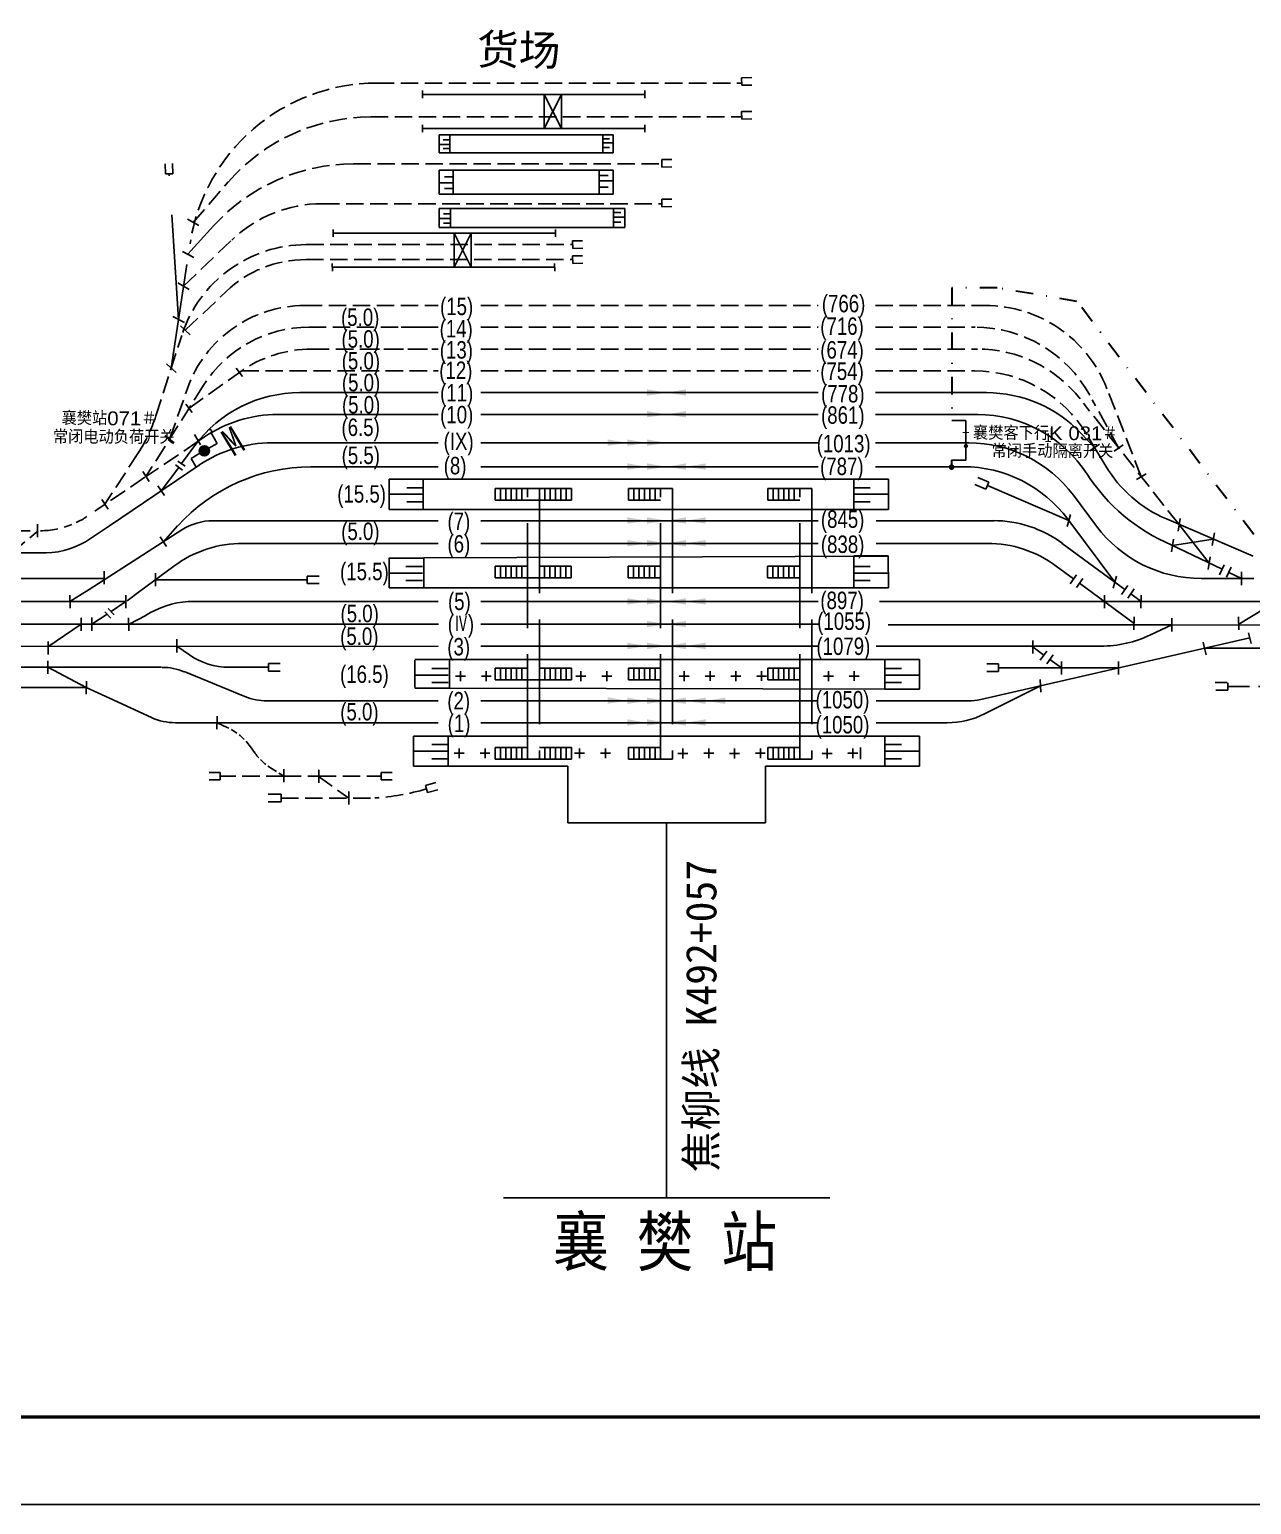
# Model space of a CAD drawing. Extents: x 3783 to 6106, y -2935 to -2515.
# Drawn here: x 4898 to 5038, y -2934.7 to -2765.8 of the extents above; entities that cross this region are included whole.
import ezdxf

# ---------------------------------------------------------------- set-up
doc = ezdxf.new("R2010")
doc.units = 0
doc.header["$MEASUREMENT"] = 0
for name, pattern in [('ACAD_ISO02W100', [15, 12, -3]), ('ACAD_ISO03W100', [30, 12, -18]), ('DHX3', [5, 2, -1.5, 0, -1.5]), ('XUXIAN', [7, 5, -2]), ('XX', [5.5, 4, -1.5])]:
    doc.linetypes.add(name, pattern=pattern)
doc.layers.get('0').update_dxf_attribs({"linetype": 'CONTINUOUS'})
for name, color, linetype in [('2', 7, 'CONTINUOUS'), ('E_既有标注', 7, 'CONTINUOUS'), ('E_既有线路', 3, 'CONTINUOUS'), ('初期', 1, 'CONTINUOUS'), ('字', 9, 'CONTINUOUS')]:
    doc.layers.add(name, color=color, linetype=linetype)
doc.styles.add('pyf', font='rs9.shx', dxfattribs={"width": 0.7, "height": 1.2, "bigfont": 'hztxt.shx'})
doc.styles.add('ST100', font='SimSun.ttf', dxfattribs={"width": 0.85})
doc.styles.get("Standard").update_dxf_attribs({"font": 'SimSun.ttf', "width": 0.8, "height": 2.5})
doc.styles.add('WY', font='SimSun.ttf', dxfattribs={"height": 5})

# ---------------------------------------------------------------- blocks, each defined once
blk = doc.blocks.new('JT')
blk.add_solid([(-4.18, 0.75), (0.12, 0.05), (-4.18, -0.66)])
blk = doc.blocks.new('A$C5FD02B9A')
at = {"color": 40}
for p, q in [((3.2, 10.85), (1.6, 10.85)), ((3.2, 9.49), (3.2, 10.85)), ((3.2, 7.94), (3.2, 9.47)), ((3.2, 7.92), (3.2, 6.3)), ((3.2, 6.3), (1.57, 6.3))]:
    blk.add_line(p, q, dxfattribs=at)
at = {"color": 40, "const_width": 0.12}
for points in [[(3.21, 9.48), (2.85, 9.48)], [(3.21, 9.48), (3.57, 9.48)]]:
    blk.add_lwpolyline(points, dxfattribs=at)
at = {"color": 40, "const_width": 0.24}
blk.add_lwpolyline([(3.22, 7.8, -1), (3.22, 8.04, -1)], format="xyb", close=True, dxfattribs=at)

msp = doc.modelspace()

# ---------------------------------------------------------------- hatches: boundary and pattern name
at = {"ltscale": 0.5}
h = msp.add_hatch(color=2, dxfattribs=at)
edge = h.paths.add_edge_path()
edge.add_arc((4918.07, -2814.06), 0.553, 0, 360)

# ---------------------------------------------------------------- linework, layer by layer
at = {"linetype": 'XX', "ltscale": 0.5}
for p, q in [((4937.81, -2771.96, -0.5), (4979.6, -2771.96, -0.5)), ((4937.13, -2775.84, -0.5), (4979.6, -2775.84, -0.5)), ((4935.13, -2781.22, -0.5), (4970.45, -2781.22, -0.5)), ((4916.77, -2787.93, -0.5), (4920.8, -2783.28, -0.5)), ((4931.56, -2785.77, -0.5), (4970.45, -2785.77, -0.5)), ((4915.69, -2795.21, -0.5), (4921.21, -2789.93, -0.5)), ((4929.74, -2790.45, -0.5), (4960.25, -2790.45, -0.5)), ((4929.71, -2792.17, -0.5), (4960.25, -2792.17, -0.5)), ((4915.88, -2800.25, -0.5), (4920.56, -2795.82, -0.5)), ((4929.57, -2797.42, -0.5), (4944.83, -2797.42, -0.5)), ((4949.73, -2797.42, -0.5), (4988.36, -2797.42, -0.5)), ((4994.91, -2797.42, -0.5), (5007.49, -2797.42, -0.5)), ((4912.52, -2810.07, -0.5), (4915.49, -2800.84, -0.5)), ((4930.03, -2799.92, -0.5), (4944.83, -2799.92, -0.5)), ((4949.73, -2799.92, -0.5), (4988.36, -2799.92, -0.5)), ((4994.91, -2799.92, -0.5), (5006.33, -2799.92, -0.5)), ((4930.38, -2802.41, -0.5), (4944.83, -2802.41, -0.5)), ((4936.12, -2802.41, -0.5), (4944.83, -2802.41, -0.5)), ((4949.73, -2802.41, -0.5), (4988.36, -2802.41, -0.5)), ((4994.91, -2802.41, -0.5), (5006.6, -2802.41, -0.5)), ((4916.31, -2809.21, -0.5), (4922.08, -2805.08, -0.5)), ((4922.32, -2804.91, -0.5), (4944.83, -2804.91, -0.5)), ((4949.73, -2804.91, -0.5), (4988.36, -2804.91, -0.5)), ((4994.91, -2804.91, -0.5), (5006.28, -2804.91, -0.5)), ((4917.98, -2806.56, -0.5), (4911.38, -2817.01, -0.5)), ((4914.08, -2812.73, -0.5), (4916.13, -2806.93, -0.5)), ((5025.36, -2817.02, -0.5), (5021.65, -2807.5, -0.5)), ((5029.65, -2822.47, -0.5), (5018.74, -2808.6, -0.5)), ((5022.77, -2813.73, -0.5), (5019.75, -2808.22, -0.5)), ((4917.37, -2812.96, -0.5), (4911.32, -2817.05, -0.5)), ((5020.02, -2813.67, -0.5), (5019.33, -2812.54, -0.5)), ((4910.53, -2814.26, -0.5), (4906.67, -2820.18, -0.5)), ((4911.26, -2817.09, -0.5), (4905.51, -2820.98, -0.5)), ((4849.37, -2823.21, -0.5), (4899.02, -2823.23)), ((4895.99, -2825.77), (4899.02, -2823.23)), ((4927.16, -2851.31), (4919.88, -2851.31)), ((4927.16, -2851.31, -0.5), (4931.09, -2851.31, -0.5)), ((4931.09, -2851.31, -0.5), (4934.61, -2853.81, -0.5)), ((4931.17, -2851.31), (4938.33, -2851.31)), ((4926.86, -2853.81, -0.5), (4937.59, -2853.81, -0.5))]:
    msp.add_line(p, q, dxfattribs=at)
at = {"color": 0}
for p, q in [((4979.59, -2771.35, -0.5), (4980.75, -2771.33, -0.5)), ((4979.61, -2772.21, -0.5), (4979.59, -2771.35, -0.5)), ((4980.76, -2772.19, -0.5), (4979.61, -2772.21, -0.5)), ((4943.06, -2773.68, -0.5), (4943.04, -2772.81, -0.5)), ((4943.05, -2773.25, -0.5), (4968.51, -2773.25, -0.5)), ((4956.99, -2773.25, -0.5), (4958.96, -2773.25, -0.5)), ((4956.99, -2773.25, -0.5), (4958.96, -2773.25, -0.5)), ((4958.96, -2777.15, -0.5), (4956.99, -2773.25, -0.5)), ((4956.99, -2777.15, -0.5), (4958.96, -2773.25, -0.5)), ((4956.99, -2773.25, -0.5), (4956.99, -2777.15, -0.5)), ((4958.96, -2773.25, -0.5), (4958.96, -2777.15, -0.5)), ((4968.52, -2773.68, -0.5), (4968.5, -2772.81, -0.5)), ((4979.59, -2775.23, -0.5), (4980.75, -2775.21, -0.5)), ((4979.61, -2776.1, -0.5), (4979.59, -2775.23, -0.5)), ((4980.76, -2776.07, -0.5), (4979.61, -2776.1, -0.5)), ((4943.06, -2777.58, -0.5), (4943.04, -2776.72, -0.5)), ((4943.05, -2777.15, -0.5), (4968.51, -2777.15, -0.5)), ((4956.99, -2777.15, -0.5), (4958.96, -2777.15, -0.5)), ((4968.52, -2777.58, -0.5), (4968.5, -2776.72, -0.5)), ((4944.97, -2779.93, -0.5), (4944.97, -2777.87, -0.5)), ((4944.97, -2777.87, -0.5), (4964.88, -2777.87, -0.5)), ((4944.98, -2778.98, -0.5), (4946.17, -2778.98, -0.5)), ((4945.43, -2778.45, -0.5), (4946.17, -2778.45, -0.5)), ((4945.43, -2779.46, -0.5), (4946.17, -2779.46, -0.5)), ((4946.17, -2779.93, -0.5), (4946.17, -2777.87, -0.5)), ((4963.69, -2779.93, -0.5), (4963.69, -2777.87, -0.5)), ((4963.69, -2778.33, -0.5), (4964.47, -2778.33, -0.5)), ((4963.69, -2778.81, -0.5), (4964.88, -2778.81, -0.5)), ((4963.69, -2779.34, -0.5), (4964.47, -2779.34, -0.5)), ((4964.88, -2779.93, -0.5), (4964.88, -2777.87, -0.5)), ((4914.44, -2781.17, -0.5), (4914.47, -2782.33, -0.5)), ((4944.97, -2779.93, -0.5), (4964.88, -2779.93, -0.5)), ((4970.44, -2780.71, -0.5), (4971.59, -2780.69, -0.5)), ((4970.45, -2781.57, -0.5), (4970.44, -2780.71, -0.5)), ((4913.61, -2782.35, -0.5), (4913.58, -2781.19, -0.5)), ((4914.47, -2782.33, -0.5), (4913.61, -2782.35, -0.5)), ((4944.97, -2781.91, -0.5), (4964.88, -2781.91, -0.5)), ((4944.97, -2784.66, -0.5), (4944.97, -2781.91, -0.5)), ((4945.58, -2782.69, -0.5), (4946.56, -2782.69, -0.5)), ((4946.56, -2784.66, -0.5), (4946.56, -2781.91, -0.5)), ((4963.29, -2784.66, -0.5), (4963.29, -2781.91, -0.5)), ((4963.29, -2782.53, -0.5), (4964.33, -2782.53, -0.5)), ((4964.88, -2784.66, -0.5), (4964.88, -2781.91, -0.5)), ((4971.61, -2781.55, -0.5), (4970.45, -2781.57, -0.5)), ((4944.99, -2783.39, -0.5), (4946.56, -2783.39, -0.5)), ((4945.58, -2784.03, -0.5), (4946.56, -2784.03, -0.5)), ((4963.29, -2783.16, -0.5), (4964.88, -2783.16, -0.5)), ((4963.29, -2783.87, -0.5), (4964.33, -2783.87, -0.5)), ((4944.97, -2784.66, -0.5), (4964.88, -2784.66, -0.5)), ((4970.44, -2785.26, -0.5), (4971.59, -2785.24, -0.5)), ((4970.45, -2786.12, -0.5), (4970.44, -2785.26, -0.5)), ((4971.61, -2786.1, -0.5), (4970.45, -2786.12, -0.5)), ((4944.97, -2788.5, -0.5), (4944.97, -2786.3, -0.5)), ((4944.97, -2786.3, -0.5), (4966.21, -2786.3, -0.5)), ((4944.98, -2787.48, -0.5), (4946.25, -2787.48, -0.5)), ((4945.46, -2786.92, -0.5), (4946.25, -2786.92, -0.5)), ((4946.25, -2788.5, -0.5), (4946.25, -2786.3, -0.5)), ((4964.94, -2788.5, -0.5), (4964.94, -2786.3, -0.5)), ((4964.94, -2786.79, -0.5), (4965.76, -2786.79, -0.5)), ((4964.94, -2787.3, -0.5), (4966.21, -2787.3, -0.5)), ((4964.94, -2787.87, -0.5), (4965.76, -2787.87, -0.5)), ((4966.21, -2788.5, -0.5), (4966.21, -2786.3, -0.5)), ((4932.83, -2789.57, -0.5), (4932.81, -2788.71, -0.5)), ((4932.82, -2789.14, -0.5), (4958.28, -2789.14, -0.5)), ((4944.97, -2788.5, -0.5), (4966.21, -2788.5, -0.5)), ((4945.46, -2788, -0.5), (4946.25, -2788, -0.5)), ((4948.63, -2793.05, -0.5), (4946.66, -2789.14, -0.5)), ((4946.66, -2793.05, -0.5), (4948.63, -2789.14, -0.5)), ((4946.66, -2789.14, -0.5), (4946.66, -2793.05, -0.5)), ((4948.63, -2789.14, -0.5), (4948.63, -2793.05, -0.5)), ((4958.29, -2789.57, -0.5), (4958.27, -2788.71, -0.5)), ((4960.24, -2790.02, -0.5), (4961.39, -2790, -0.5)), ((4960.25, -2790.88, -0.5), (4960.24, -2790.02, -0.5)), ((4961.41, -2790.86, -0.5), (4960.25, -2790.88, -0.5)), ((4932.73, -2793.48, -0.5), (4932.71, -2792.62, -0.5)), ((4958.19, -2793.48, -0.5), (4958.17, -2792.62, -0.5)), ((4960.24, -2791.74, -0.5), (4961.39, -2791.72, -0.5)), ((4960.25, -2792.6, -0.5), (4960.24, -2791.74, -0.5)), ((4961.41, -2792.58, -0.5), (4960.25, -2792.6, -0.5)), ((4932.72, -2793.05, -0.5), (4958.18, -2793.05, -0.5)), ((4915.78, -2799.38, -0.5), (4914.45, -2798.69, -0.5)), ((4916.43, -2800.77, -0.5), (4915.33, -2799.74, -0.5)), ((4914.83, -2805.11, -0.5), (4913.73, -2804.09, -0.5)), ((4913.55, -2812.32, -0.5), (4914.62, -2813.14, -0.5)), ((4916.96, -2812.2, -0.5), (4917.61, -2813.38, -0.5)), ((5020.56, -2813.29, -0.5), (5019.47, -2814.05, -0.5)), ((5023.29, -2813.36, -0.5), (5022.25, -2814.09, -0.5)), ((4914.75, -2815.68), (4915.56, -2816.26)), ((4915.04, -2815.23), (4915.86, -2815.81)), ((4912.76, -2818.07, -0.5), (4913.52, -2819.19, -0.5)), ((4939.22, -2817.31, -0.5), (4996.41, -2817.31, -0.5)), ((4992.44, -2820.76, -0.5), (4992.44, -2817.31, -0.5)), ((4992.44, -2818.28, -0.5), (4994.32, -2818.28, -0.5)), ((4996.41, -2820.76, -0.5), (4996.41, -2817.31, -0.5)), ((5007.58, -2818.44, -0.5), (5006.32, -2817.9, -0.5)), ((5006.66, -2817.11, -0.5), (5007.92, -2817.65, -0.5)), ((5007.92, -2817.65, -0.5), (5007.58, -2818.44, -0.5)), ((5007.58, -2818.44, -0.5), (5007.92, -2817.65, -0.5)), ((5025.92, -2816.71, -0.5), (5024.8, -2817.33, -0.5)), ((4906.32, -2819.62, -0.5), (4907.07, -2820.74, -0.5)), ((4992.44, -2819.04, -0.5), (4996.41, -2819.04, -0.5)), ((4992.44, -2819.9, -0.5), (4994.32, -2819.9, -0.5)), ((4939.22, -2820.76, -0.5), (4996.41, -2820.76, -0.5)), ((5017.25, -2821.36, -0.5), (5016.87, -2822.73, -0.5)), ((5029.83, -2821.82, -0.5), (5029.58, -2823.27, -0.5)), ((5028.83, -2825.63, -0.5), (5029.06, -2824.17, -0.5)), ((5033.73, -2823.44, -0.5), (5033.49, -2824.89, -0.5)), ((4943.19, -2826.31, -0.5), (4996.39, -2826.11, -0.5)), ((4992.44, -2826.09, -0.5), (4996.39, -2826.09, -0.5)), ((4992.44, -2829.73, -0.5), (4992.44, -2826.11, -0.5)), ((4996.41, -2829.73, -0.5), (4996.39, -2826.09, -0.5)), ((5033.03, -2827.64, -0.5), (5033.26, -2826.19, -0.5)), ((4992.43, -2827.29, -0.5), (4994.31, -2827.29, -0.5)), ((4992.43, -2828.05, -0.5), (4996.4, -2828.05, -0.5)), ((5017.94, -2828.25), (5017.21, -2829.3)), ((5022.52, -2828.41, -0.5), (5022.13, -2829.77, -0.5)), ((5034.85, -2827.1), (5034.33, -2828.27)), ((5035.65, -2827.36), (5035.14, -2828.53)), ((5036.84, -2829.43, -0.5), (5036.83, -2827.93, -0.5)), ((4939.22, -2829.73, -0.5), (4996.41, -2829.73, -0.5)), ((4992.43, -2828.92, -0.5), (4994.31, -2828.92, -0.5)), ((5018.67, -2828.66), (5017.94, -2829.71)), ((5023.82, -2829.46), (5023.09, -2830.5)), ((5024.56, -2829.87), (5023.83, -2830.92)), ((5021.15, -2830.57, -0.5), (5021.14, -2832.07, -0.5)), ((5025.34, -2830.57, -0.5), (5025.33, -2832.06, -0.5)), ((4906.66, -2832.5), (4907.35, -2833.22)), ((4907.04, -2832.11), (4907.73, -2832.83)), ((5024.53, -2833.07, -0.5), (5024.52, -2834.57, -0.5)), ((5028.86, -2834.73, -0.5), (5028.85, -2833.23, -0.5)), ((5036.52, -2834.57, -0.5), (5036.51, -2833.07, -0.5)), ((5037.65, -2834.9), (5037.96, -2836.13)), ((5012.93, -2835.77, -0.5), (5012.93, -2837.27, -0.5)), ((4942.17, -2837.93, -0.5), (4999.98, -2837.93, -0.5)), ((4996.01, -2841.34, -0.5), (4996.01, -2837.93, -0.5)), ((4996.01, -2841.25, -0.5), (4996.01, -2838.01, -0.5)), ((4999.98, -2841.34, -0.5), (4999.98, -2837.93, -0.5)), ((4999.98, -2841.24, -0.5), (4999.98, -2838.01, -0.5)), ((5007.66, -2838.45, -0.5), (5009.02, -2838.45, -0.5)), ((5009.02, -2838.45, -0.5), (5009.02, -2839.32, -0.5)), ((5016.22, -2838.16, -0.5), (5016.21, -2839.66, -0.5)), ((5022.75, -2838.16, -0.5), (5022.75, -2839.66, -0.5)), ((4996.01, -2838.97, -0.5), (4997.89, -2838.97, -0.5)), ((4996.01, -2839.73, -0.5), (4999.98, -2839.73, -0.5)), ((5009.02, -2839.32, -0.5), (5007.66, -2839.32, -0.5)), ((5013.8, -2840.22, -0.5), (5013.87, -2841.68, -0.5)), ((4946.15, -2841.25, -0.5), (4999.98, -2841.34, -0.5)), ((4996.01, -2840.6, -0.5), (4997.89, -2840.6, -0.5)), ((4996.01, -2841.34, -0.5), (4999.98, -2841.34, -0.5)), ((4919.52, -2844.44, -0.5), (4919.51, -2845.94, -0.5)), ((4920.7, -2845.73, -0.5), (4919.52, -2845.19, -0.5)), ((4942.02, -2846.72, -0.5), (4999.98, -2846.72, -0.5)), ((4942.02, -2850.17, -0.5), (4942.02, -2846.72, -0.5)), ((4945.99, -2850.17, -0.5), (4945.99, -2846.72, -0.5)), ((4996.01, -2850.17, -0.5), (4996.01, -2846.72, -0.5)), ((4999.98, -2850.17, -0.5), (4999.98, -2846.72, -0.5)), ((4945.99, -2848.45, -0.5), (4942.02, -2848.45, -0.5)), ((4945.99, -2847.69, -0.5), (4944.11, -2847.69, -0.5)), ((4996.01, -2847.69, -0.5), (4997.89, -2847.69, -0.5)), ((4996.01, -2848.45, -0.5), (4999.98, -2848.45, -0.5)), ((4942.02, -2850.17, -0.5), (4959.68, -2850.17, -0.5)), ((4942.07, -2850.17, -0.5), (4945.99, -2850.17, -0.5)), ((4945.99, -2849.31, -0.5), (4944.11, -2849.31, -0.5)), ((4959.68, -2856.66, -0.5), (4959.68, -2850.17, -0.5)), ((4982.32, -2850.17, -0.5), (4999.98, -2850.17, -0.5)), ((4982.32, -2856.66, -0.5), (4982.32, -2850.17, -0.5)), ((4996.01, -2849.31, -0.5), (4997.89, -2849.31, -0.5)), ((4918.63, -2850.88, -0.5), (4919.87, -2850.88, -0.5)), ((4919.87, -2851.74, -0.5), (4918.63, -2851.74, -0.5)), ((4919.87, -2850.88, -0.5), (4919.87, -2851.74, -0.5)), ((4938.33, -2850.88, -0.5), (4939.57, -2850.88, -0.5)), ((4938.33, -2851.74, -0.5), (4938.33, -2850.88, -0.5)), ((4939.57, -2851.74, -0.5), (4938.33, -2851.74, -0.5)), ((4943.39, -2852.36, -0.5), (4944.59, -2852.04, -0.5)), ((4943.62, -2853.19, -0.5), (4943.39, -2852.36, -0.5)), ((4944.82, -2852.87, -0.5), (4943.62, -2853.19, -0.5)), ((4959.68, -2856.66, -0.5), (4982.32, -2856.66, -0.5))]:
    msp.add_line(p, q, dxfattribs=at)
at = {"linetype": 'XX', "ltscale": 3}
for p, q in [((4915.12, -2799.03, -0.5), (4914.04, -2782.34, -0.5)), ((4917.45, -2788.26, -0.5), (4916.14, -2787.53, -0.5)), ((4916.17, -2791.55, -0.5), (4919.12, -2788.31, -0.5)), ((4914.28, -2804.6, -0.5), (4916.43, -2790.36, -0.5)), ((4916.88, -2791.92, -0.5), (4915.55, -2791.23, -0.5)), ((4916.33, -2795.6, -0.5), (4915.05, -2794.82, -0.5)), ((4927.17, -2850.5, -0.5), (4927.17, -2852, -0.5)), ((4931.17, -2850.58, -0.5), (4931.17, -2852.08, -0.5)), ((4925.36, -2853.37, -0.5), (4926.86, -2853.37, -0.5)), ((4926.86, -2853.37, -0.5), (4926.86, -2854.24, -0.5)), ((4934.61, -2853.06, -0.5), (4934.61, -2854.56, -0.5)), ((4926.86, -2854.24, -0.5), (4925.36, -2854.24, -0.5))]:
    msp.add_line(p, q, dxfattribs=at)
at = {"color": 7}
for p, q in [((4940.62, -2799.92, -0.5), (4944.83, -2799.92, -0.5)), ((4949.73, -2799.92, -0.5), (4951.2, -2799.92, -0.5)), ((4949.73, -2802.41, -0.5), (4951.29, -2802.41, -0.5)), ((4939.22, -2820.76, -0.5), (4939.22, -2817.31, -0.5)), ((4943.14, -2818.28, -0.5), (4941.26, -2818.28, -0.5)), ((4943.14, -2820.76, -0.5), (4943.14, -2817.31, -0.5)), ((4943.14, -2819.04, -0.5), (4939.22, -2819.04, -0.5)), ((4943.14, -2819.9, -0.5), (4941.26, -2819.9, -0.5)), ((4939.22, -2820.76, -0.5), (4943.14, -2820.76, -0.5)), ((4939.22, -2829.73, -0.5), (4939.22, -2826.3, -0.5)), ((4939.25, -2826.33, -0.5), (4943.19, -2826.33, -0.5)), ((4943.19, -2829.73, -0.5), (4943.19, -2826.31, -0.5)), ((4929.86, -2828.4, -0.5), (4931.22, -2828.4, -0.5)), ((4929.86, -2829.26, -0.5), (4929.86, -2828.4, -0.5)), ((4943.04, -2828.05, -0.5), (4939.22, -2828.05, -0.5)), ((4943.04, -2827.29, -0.5), (4941.15, -2827.29, -0.5)), ((4931.22, -2829.26, -0.5), (4929.86, -2829.26, -0.5)), ((4943.04, -2828.92, -0.5), (4941.15, -2828.92, -0.5)), ((4942.17, -2841.17, -0.5), (4942.17, -2838.01, -0.5)), ((4946.15, -2841.25, -0.5), (4946.15, -2837.93, -0.5)), ((4945.99, -2839.73, -0.5), (4942.17, -2839.73, -0.5)), ((4945.99, -2838.97, -0.5), (4944.11, -2838.97, -0.5)), ((4942.17, -2841.25, -0.5), (4946.15, -2841.25, -0.5)), ((4945.99, -2840.6, -0.5), (4944.11, -2840.6, -0.5)), ((5829.12, -2934.69), (3782.66, -2934.69))]:
    msp.add_line(p, q, dxfattribs=at)
at = {"color": 0, "linetype": 'ACAD_ISO03W100'}
for p, q in [((4922.43, -2805.56, -0.5), (4921.72, -2804.6, -0.5)), ((4916.66, -2809.69, -0.5), (4915.95, -2808.73, -0.5))]:
    msp.add_line(p, q, dxfattribs=at)
at = {"color": 2, "ltscale": 0.5}
for p, q in [((4919.55, -2813.21), (4918.57, -2813.77)), ((4918.85, -2811.99, -0.5), (4919.55, -2813.21)), ((4917.56, -2814.32), (4916.55, -2814.93)), ((4916.55, -2814.93), (4917.13, -2815.93, -0.5))]:
    msp.add_line(p, q, dxfattribs=at)
at = {"color": 7, "linetype": 'ByBlock'}
for p, q in [((4951.39, -2819.7, -0.5), (4951.39, -2818.37, -0.5)), ((4952, -2819.7, -0.5), (4952, -2818.37, -0.5)), ((4952.61, -2819.7, -0.5), (4952.61, -2818.37, -0.5)), ((4953.22, -2819.7, -0.5), (4953.22, -2818.37, -0.5)), ((4953.83, -2819.7, -0.5), (4953.83, -2818.37, -0.5)), ((4951.37, -2828.59, -0.5), (4951.37, -2827.26, -0.5)), ((4951.97, -2828.59, -0.5), (4951.97, -2827.26, -0.5)), ((4952.58, -2828.59, -0.5), (4952.58, -2827.26, -0.5)), ((4953.19, -2828.59, -0.5), (4953.19, -2827.26, -0.5)), ((4953.8, -2828.59, -0.5), (4953.8, -2827.26, -0.5)), ((4951.39, -2840.29, -0.5), (4951.39, -2838.96, -0.5)), ((4952, -2840.29, -0.5), (4952, -2838.96, -0.5)), ((4952.61, -2840.29, -0.5), (4952.61, -2838.96, -0.5)), ((4953.22, -2840.29, -0.5), (4953.22, -2838.96, -0.5)), ((4953.83, -2840.29, -0.5), (4953.83, -2838.96, -0.5))]:
    msp.add_line(p, q, dxfattribs=at)
at = {"color": 0, "linetype": 'ByBlock'}
for p, q in [((4951.39, -2818.37, -0.5), (4956.44, -2818.37, -0.5)), ((4960.11, -2819.7, -0.5), (4951.39, -2819.7, -0.5)), ((4954.43, -2819.7, -0.5), (4954.43, -2818.37, -0.5)), ((4956.44, -2818.37, -0.5), (4960.11, -2818.37, -0.5)), ((4957.06, -2818.37, -0.5), (4957.06, -2819.7, -0.5)), ((4957.67, -2818.37, -0.5), (4957.67, -2819.7, -0.5)), ((4958.28, -2818.37, -0.5), (4958.28, -2819.7, -0.5)), ((4958.89, -2818.37, -0.5), (4958.89, -2819.7, -0.5)), ((4959.5, -2818.37, -0.5), (4959.5, -2819.7, -0.5)), ((4960.11, -2818.37, -0.5), (4960.11, -2819.7, -0.5)), ((4966.64, -2819.7, -0.5), (4966.64, -2818.37, -0.5)), ((4966.64, -2818.37, -0.5), (4971.69, -2818.37, -0.5)), ((4970.31, -2819.7, -0.5), (4966.64, -2819.7, -0.5)), ((4967.25, -2819.7, -0.5), (4967.25, -2818.37, -0.5)), ((4967.86, -2819.7, -0.5), (4967.86, -2818.37, -0.5)), ((4968.47, -2819.7, -0.5), (4968.47, -2818.37, -0.5)), ((4969.07, -2819.7, -0.5), (4969.07, -2818.37, -0.5)), ((4969.68, -2819.7, -0.5), (4969.68, -2818.37, -0.5)), ((4982.59, -2819.7, -0.5), (4982.59, -2818.37, -0.5)), ((4982.59, -2818.37, -0.5), (4987.64, -2818.37, -0.5)), ((4986.26, -2819.7, -0.5), (4982.59, -2819.7, -0.5)), ((4983.2, -2819.7, -0.5), (4983.2, -2818.37, -0.5)), ((4983.81, -2819.7, -0.5), (4983.81, -2818.37, -0.5)), ((4984.41, -2819.7, -0.5), (4984.41, -2818.37, -0.5)), ((4985.02, -2819.7, -0.5), (4985.02, -2818.37, -0.5)), ((4985.63, -2819.7, -0.5), (4985.63, -2818.37, -0.5)), ((4912.47, -2828.05, -0.5), (4912.47, -2829.55, -0.5)), ((4951.37, -2827.26, -0.5), (4955.03, -2827.26, -0.5)), ((4954.41, -2828.59, -0.5), (4954.41, -2827.26, -0.5)), ((4956.42, -2827.26, -0.5), (4960.08, -2827.26, -0.5)), ((4957.04, -2827.26, -0.5), (4957.04, -2828.59, -0.5)), ((4957.65, -2827.26, -0.5), (4957.65, -2828.59, -0.5)), ((4958.26, -2827.26, -0.5), (4958.26, -2828.59, -0.5)), ((4958.87, -2827.26, -0.5), (4958.87, -2828.59, -0.5)), ((4959.48, -2827.26, -0.5), (4959.48, -2828.59, -0.5)), ((4960.08, -2827.26, -0.5), (4960.08, -2828.59, -0.5)), ((4966.62, -2828.59, -0.5), (4966.62, -2827.26, -0.5)), ((4966.62, -2827.26, -0.5), (4970.28, -2827.26, -0.5)), ((4967.22, -2828.59, -0.5), (4967.22, -2827.26, -0.5)), ((4967.83, -2828.59, -0.5), (4967.83, -2827.26, -0.5)), ((4968.44, -2828.59, -0.5), (4968.44, -2827.26, -0.5)), ((4969.05, -2828.59, -0.5), (4969.05, -2827.26, -0.5)), ((4969.66, -2828.59, -0.5), (4969.66, -2827.26, -0.5)), ((4982.56, -2828.59, -0.5), (4982.56, -2827.26, -0.5)), ((4982.56, -2827.26, -0.5), (4986.23, -2827.26, -0.5)), ((4983.17, -2828.59, -0.5), (4983.17, -2827.26, -0.5)), ((4983.78, -2828.59, -0.5), (4983.78, -2827.26, -0.5)), ((4984.39, -2828.59, -0.5), (4984.39, -2827.26, -0.5)), ((4985, -2828.59, -0.5), (4985, -2827.26, -0.5)), ((4985.61, -2828.59, -0.5), (4985.61, -2827.26, -0.5)), ((4960.08, -2828.59, -0.5), (4951.37, -2828.59, -0.5)), ((4970.28, -2828.59, -0.5), (4966.62, -2828.59, -0.5)), ((4986.23, -2828.59, -0.5), (4982.56, -2828.59, -0.5)), ((4909.08, -2832.07, -0.5), (4909.07, -2830.57, -0.5)), ((4914.92, -2835.63, -0.5), (4914.92, -2837.13, -0.5)), ((4951.39, -2838.96, -0.5), (4955.06, -2838.96, -0.5)), ((4954.43, -2840.29, -0.5), (4954.43, -2838.96, -0.5)), ((4956.44, -2838.96, -0.5), (4960.11, -2838.96, -0.5)), ((4957.06, -2838.96, -0.5), (4957.06, -2840.29, -0.5)), ((4957.67, -2838.96, -0.5), (4957.67, -2840.29, -0.5)), ((4958.28, -2838.96, -0.5), (4958.28, -2840.29, -0.5)), ((4958.89, -2838.96, -0.5), (4958.89, -2840.29, -0.5)), ((4959.5, -2838.96, -0.5), (4959.5, -2840.29, -0.5)), ((4960.11, -2838.96, -0.5), (4960.11, -2840.29, -0.5)), ((4966.64, -2840.29, -0.5), (4966.64, -2838.96, -0.5)), ((4966.64, -2838.96, -0.5), (4970.31, -2838.96, -0.5)), ((4967.25, -2840.29, -0.5), (4967.25, -2838.96, -0.5)), ((4967.86, -2840.29, -0.5), (4967.86, -2838.96, -0.5)), ((4968.47, -2840.29, -0.5), (4968.47, -2838.96, -0.5)), ((4969.07, -2840.29, -0.5), (4969.07, -2838.96, -0.5)), ((4969.68, -2840.29, -0.5), (4969.68, -2838.96, -0.5)), ((4982.59, -2840.29, -0.5), (4982.59, -2838.96, -0.5)), ((4982.59, -2838.96, -0.5), (4986.26, -2838.96, -0.5)), ((4983.2, -2840.29, -0.5), (4983.2, -2838.96, -0.5)), ((4983.81, -2840.29, -0.5), (4983.81, -2838.96, -0.5)), ((4984.41, -2840.29, -0.5), (4984.41, -2838.96, -0.5)), ((4985.02, -2840.29, -0.5), (4985.02, -2838.96, -0.5)), ((4985.63, -2840.29, -0.5), (4985.63, -2838.96, -0.5)), ((4960.11, -2840.29, -0.5), (4951.39, -2840.29, -0.5)), ((4970.31, -2840.29, -0.5), (4966.64, -2840.29, -0.5)), ((4986.26, -2840.29, -0.5), (4982.59, -2840.29, -0.5)), ((4951.39, -2848.02, -0.5), (4955.06, -2848.02, -0.5)), ((4951.39, -2849.35, -0.5), (4951.39, -2848.02, -0.5)), ((4952, -2849.35, -0.5), (4952, -2848.02, -0.5)), ((4952.61, -2849.35, -0.5), (4952.61, -2848.02, -0.5)), ((4953.22, -2849.35, -0.5), (4953.22, -2848.02, -0.5)), ((4953.83, -2849.35, -0.5), (4953.83, -2848.02, -0.5)), ((4954.43, -2849.35, -0.5), (4954.43, -2848.02, -0.5)), ((4956.44, -2848.02, -0.5), (4960.11, -2848.02, -0.5)), ((4957.06, -2848.02, -0.5), (4957.06, -2849.35, -0.5)), ((4957.67, -2848.02, -0.5), (4957.67, -2849.35, -0.5)), ((4958.28, -2848.02, -0.5), (4958.28, -2849.35, -0.5)), ((4958.89, -2848.02, -0.5), (4958.89, -2849.35, -0.5)), ((4959.5, -2848.02, -0.5), (4959.5, -2849.35, -0.5)), ((4960.11, -2848.02, -0.5), (4960.11, -2849.35, -0.5)), ((4966.64, -2849.35, -0.5), (4966.64, -2848.02, -0.5)), ((4966.64, -2848.02, -0.5), (4970.31, -2848.02, -0.5)), ((4967.25, -2849.35, -0.5), (4967.25, -2848.02, -0.5)), ((4967.86, -2849.35, -0.5), (4967.86, -2848.02, -0.5)), ((4968.47, -2849.35, -0.5), (4968.47, -2848.02, -0.5)), ((4969.07, -2849.35, -0.5), (4969.07, -2848.02, -0.5)), ((4969.68, -2849.35, -0.5), (4969.68, -2848.02, -0.5)), ((4982.59, -2848.02, -0.5), (4986.26, -2848.02, -0.5)), ((4982.59, -2849.35, -0.5), (4982.59, -2848.02, -0.5)), ((4983.2, -2849.35, -0.5), (4983.2, -2848.02, -0.5)), ((4983.81, -2849.35, -0.5), (4983.81, -2848.02, -0.5)), ((4984.41, -2849.35, -0.5), (4984.41, -2848.02, -0.5)), ((4985.02, -2849.35, -0.5), (4985.02, -2848.02, -0.5)), ((4985.63, -2849.35, -0.5), (4985.63, -2848.02, -0.5)), ((4993.19, -2849.35, -0.5), (4993.19, -2848.02, -0.5)), ((4960.11, -2849.35, -0.5), (4951.39, -2849.35, -0.5)), ((4971.69, -2849.35, -0.5), (4966.64, -2849.35, -0.5)), ((4987.64, -2849.35, -0.5), (4982.59, -2849.35, -0.5))]:
    msp.add_line(p, q, dxfattribs=at)
at = {"color": 0, "linetype": 'ACAD_ISO02W100'}
for p, q in [((4955.06, -2849.35, -0.5), (4955.06, -2818.37, -0.5)), ((4956.44, -2818.37, -0.5), (4956.44, -2849.35, -0.5)), ((4970.31, -2849.35, -0.5), (4970.31, -2818.37, -0.5)), ((4971.69, -2818.37, -0.5), (4971.69, -2849.35, -0.5)), ((4986.26, -2849.35, -0.5), (4986.26, -2818.37, -0.5)), ((4987.64, -2818.37, -0.5), (4987.64, -2849.35, -0.5))]:
    msp.add_line(p, q, dxfattribs=at)
at = {"color": 5}
for p, q in [((5024.53, -2833.82, -0.5), (5018.29, -2829.21, -0.5)), ((5043.69, -2829.56, -0.5), (5036.52, -2833.92, -0.5)), ((4916.22, -2831.3), (4944.83, -2831.32, -0.5)), ((4949.73, -2831.32, -0.5), (4988.36, -2831.32, -0.5)), ((5021.15, -2831.32, -0.5), (4995.4, -2831.32, -0.5)), ((5021.15, -2831.32, -0.5), (5049.51, -2831.31, -0.5)), ((5025.34, -2831.31, -0.5), (5024.16, -2830.45, -0.5)), ((4906.94, -2832.75, -0.5), (4905.19, -2833.92, -0.5)), ((4911.35, -2832.92), (4909.46, -2833.92)), ((4862.44, -2833.92, -0.5), (4902.7, -2833.92, -0.5)), ((4903.96, -2833.92, -0.5), (4900.14, -2836.51, -0.5)), ((4902.7, -2833.92, -0.5), (4921.81, -2833.92, -0.5)), ((4921.81, -2833.92, -0.5), (4944.9, -2833.92, -0.5)), ((4949.73, -2833.92, -0.5), (4988.36, -2833.92, -0.5)), ((5028.85, -2833.98, -0.5), (4996.37, -2833.98, -0.5)), ((5028.85, -2833.98, -0.5), (5026.42, -2835.13, -0.5)), ((5028.85, -2833.98, -0.5), (5082.89, -2834.19, -0.5)), ((4884.21, -2836.47, -0.5), (4944.83, -2836.41, -0.5)), ((4916.35, -2837.42, -0.5), (4914.92, -2836.41, -0.5)), ((4949.73, -2836.41, -0.5), (4988.36, -2836.41, -0.5)), ((4995.02, -2836.41, -0.5), (5017.7, -2836.43)), ((5014.22, -2837.44, -0.5), (5012.83, -2836.41, -0.5)), ((5017.7, -2836.43), (5020.72, -2836.41, -0.5)), ((4920.89, -2838.84, -0.5), (4925.4, -2838.84, -0.5))]:
    msp.add_line(p, q, dxfattribs=at)
at = {"color": 3, "ltscale": 0.5}
for p, q in [((5006.98, -2842.53, -0.5), (5037.79, -2835.46, -0.5)), ((5032.62, -2836.65), (5044.92, -2836.65)), ((5016.21, -2838.91, -0.5), (5014.89, -2837.94, -0.5)), ((4870.69, -2838.84, -0.5), (4913.16, -2838.84, -0.5)), ((4900.13, -2838.84, -0.5), (4904.55, -2841.17, -0.5)), ((4915.75, -2839.34, -0.5), (4922.72, -2842.2, -0.5)), ((5009.02, -2838.91, -0.5), (5019.09, -2838.91, -0.5)), ((5019.09, -2838.91, -0.5), (5022.75, -2838.91, -0.5)), ((4871.65, -2841.17, -0.5), (4904.55, -2841.17, -0.5)), ((4907.19, -2842.38, -0.5), (4904.55, -2841.17, -0.5)), ((4921.95, -2841.88, -0.5), (4922.72, -2842.2, -0.5)), ((5007.42, -2844.18, -0.5), (5013.84, -2840.95, -0.5)), ((4912, -2844.59, -0.5), (4907.19, -2842.38, -0.5)), ((4925.24, -2842.69, -0.5), (4944.83, -2842.69, -0.5)), ((4949.73, -2842.69, -0.5), (4988.36, -2842.69, -0.5)), ((4995.02, -2842.69, -0.5), (5005.5, -2842.69, -0.5)), ((4914.77, -2845.19, -0.5), (4944.83, -2845.19, -0.5)), ((4949.73, -2845.19, -0.5), (4988.36, -2845.19, -0.5)), ((4995.02, -2845.19, -0.5), (5003.15, -2845.19, -0.5))]:
    msp.add_line(p, q, dxfattribs=at)
at = {"color": 0, "ltscale": 0.5}
for q in [(5032.46, -2835.98), (5032.79, -2837.43)]:
    msp.add_line((5032.62, -2836.65), q, dxfattribs=at)
for p, q in [((5014.53, -2836.99), (5013.8, -2838.03)), ((5015.26, -2837.4), (5014.53, -2838.45)), ((4971, -2856.66, -0.5), (4971, -2899.58, -0.5)), ((4952.31, -2899.58, -0.5), (4989.7, -2899.58, -0.5))]:
    msp.add_line(p, q)
at = {"color": 40}
msp.add_line((4913.16, -2838.84, -0.5), (4913.16, -2838.84, -0.5), dxfattribs=at)
at = {"color": 7, "linetype": 'Continuous'}
for p, q in [((4946.83, -2839.85, -0.5), (4947.97, -2839.85, -0.5)), ((4947.4, -2839.28, -0.5), (4947.4, -2840.41, -0.5)), ((4947.4, -2839.28, -0.5), (4947.4, -2840.42, -0.5)), ((4949.79, -2839.85, -0.5), (4950.93, -2839.85, -0.5)), ((4950.36, -2839.28, -0.5), (4950.36, -2840.42, -0.5)), ((4950.36, -2839.28, -0.5), (4950.36, -2840.42, -0.5))]:
    msp.add_line(p, q, dxfattribs=at)
at = {"linetype": 'Continuous'}
for p, q in [((4960.62, -2839.85, -0.5), (4961.76, -2839.85, -0.5)), ((4961.19, -2839.28, -0.5), (4961.19, -2840.41, -0.5)), ((4961.19, -2839.28, -0.5), (4961.19, -2840.42, -0.5)), ((4963.58, -2839.85, -0.5), (4964.72, -2839.85, -0.5)), ((4964.15, -2839.28, -0.5), (4964.15, -2840.42, -0.5)), ((4964.15, -2839.28, -0.5), (4964.15, -2840.42, -0.5)), ((4972.38, -2839.85, -0.5), (4972.38, -2839.85, -0.5)), ((4972.45, -2839.85, -0.5), (4973.59, -2839.85, -0.5)), ((4973.02, -2839.28, -0.5), (4973.02, -2840.42, -0.5)), ((4975.34, -2839.85, -0.5), (4975.34, -2839.85, -0.5)), ((4975.41, -2839.85, -0.5), (4976.54, -2839.85, -0.5)), ((4975.98, -2839.28, -0.5), (4975.98, -2840.41, -0.5)), ((4978.29, -2839.85, -0.5), (4978.29, -2839.85, -0.5)), ((4978.36, -2839.85, -0.5), (4979.5, -2839.85, -0.5)), ((4978.93, -2839.28, -0.5), (4978.93, -2840.42, -0.5)), ((4981.25, -2839.85, -0.5), (4981.25, -2839.85, -0.5)), ((4981.32, -2839.85, -0.5), (4982.46, -2839.85, -0.5)), ((4981.89, -2839.28, -0.5), (4981.89, -2840.41, -0.5)), ((4988.89, -2839.85, -0.5), (4988.89, -2839.85, -0.5)), ((4988.96, -2839.85, -0.5), (4990.1, -2839.85, -0.5)), ((4989.53, -2839.28, -0.5), (4989.53, -2840.42, -0.5)), ((4991.85, -2839.85, -0.5), (4991.85, -2839.85, -0.5)), ((4991.92, -2839.85, -0.5), (4993.06, -2839.85, -0.5)), ((4992.49, -2839.28, -0.5), (4992.49, -2840.41, -0.5)), ((4946.69, -2848.69, -0.5), (4947.83, -2848.69, -0.5)), ((4947.26, -2848.12, -0.5), (4947.26, -2849.26, -0.5)), ((4947.26, -2848.12, -0.5), (4947.26, -2849.26, -0.5)), ((4949.64, -2848.69, -0.5), (4950.78, -2848.69, -0.5)), ((4950.21, -2848.12, -0.5), (4950.21, -2849.26, -0.5)), ((4950.21, -2848.12, -0.5), (4950.21, -2849.26, -0.5)), ((4960.47, -2848.69, -0.5), (4961.61, -2848.69, -0.5)), ((4961.04, -2848.12, -0.5), (4961.04, -2849.26, -0.5)), ((4961.04, -2848.12, -0.5), (4961.04, -2849.26, -0.5)), ((4963.43, -2848.69, -0.5), (4964.57, -2848.69, -0.5)), ((4964, -2848.12, -0.5), (4964, -2849.26, -0.5)), ((4964, -2848.12, -0.5), (4964, -2849.26, -0.5)), ((4972.3, -2848.7, -0.5), (4973.44, -2848.7, -0.5)), ((4972.87, -2848.13, -0.5), (4972.87, -2849.27, -0.5)), ((4975.26, -2848.69, -0.5), (4976.4, -2848.69, -0.5)), ((4975.83, -2848.12, -0.5), (4975.83, -2849.26, -0.5)), ((4978.22, -2848.7, -0.5), (4979.35, -2848.7, -0.5)), ((4978.78, -2848.13, -0.5), (4978.78, -2849.27, -0.5)), ((4981.17, -2848.69, -0.5), (4982.31, -2848.69, -0.5)), ((4981.74, -2848.12, -0.5), (4981.74, -2849.26, -0.5)), ((4988.74, -2848.7, -0.5), (4988.74, -2848.7, -0.5)), ((4988.81, -2848.7, -0.5), (4989.95, -2848.7, -0.5)), ((4989.38, -2848.13, -0.5), (4989.38, -2849.27, -0.5)), ((4991.7, -2848.69, -0.5), (4991.7, -2848.69, -0.5)), ((4991.77, -2848.69, -0.5), (4992.91, -2848.69, -0.5)), ((4992.34, -2848.12, -0.5), (4992.34, -2849.26, -0.5))]:
    msp.add_line(p, q, dxfattribs=at)
at = {"color": 7, "ltscale": 0.5}
for p, q in [((5035.18, -2840.58, -0.5), (5033.81, -2840.58, -0.5)), ((5035.27, -2841.47, -0.5), (5033.9, -2841.47, -0.5)), ((5035.27, -2840.61, -0.5), (5035.27, -2841.47, -0.5))]:
    msp.add_line(p, q, dxfattribs=at)
at = {"color": 7, "linetype": 'XUXIAN', "ltscale": 0.5}
msp.add_line((5035.27, -2841.04, -0.5), (5052.97, -2841.02, -0.5), dxfattribs=at)
at = {"linetype": 'XX', "ltscale": 0.2}
for p, q in [((4923.34, -2847.94, -0.5), (4923.8, -2848.58, -0.5)), ((4925.66, -2850.36, -0.5), (4927.16, -2851.31, -0.5))]:
    msp.add_line(p, q, dxfattribs=at)
at = {"color": 5, "lineweight": 50}
msp.add_line((5829.12, -2924.69), (3791.21, -2924.69), dxfattribs=at)
at = {"color": 2, "ltscale": 0.5}
msp.add_circle((4918.07, -2814.06), 0.576, dxfattribs=at)
at = {"color": 40}
msp.add_circle((4918.07, -2814.06), 0.553, dxfattribs=at)
at = {"linetype": 'XX', "ltscale": 0.5}
for centre, radius, start, end in [((4937.81, -2793.58, -0.5), 21.62, 90, 171.4263), ((4937.13, -2797.46, -0.5), 21.62, 90, 139.0283), ((4935.13, -2802.84, -0.5), 21.62, 90, 137.7666), ((4931.56, -2800.74, -0.5), 14.97, 90, 133.7791), ((4929.74, -2805.42, -0.5), 14.97, 90, 162.1794), ((4929.71, -2805.47, -0.5), 13.31, 90, 133.4866), ((4929.57, -2811.68, -0.5), 14.26, 90, 160.5635), ((5007.49, -2812.39, -0.5), 14.97, 21.3139, 90), ((4930.03, -2814.17, -0.5), 14.26, 90, 147.7388), ((5006.33, -2814.88, -0.5), 14.97, 28.7362, 90), ((4930.38, -2816.67, -0.5), 14.26, 90, 125.6069), ((5006.6, -2817.38, -0.5), 14.97, 38.1956, 90), ((5006.28, -2819.88, -0.5), 14.97, 30.9677, 90), ((4895.93, -2804.74, -0.5), 17.42, 326.8904, 342.1794), ((4899.3, -2813.71, -0.5), 9.5, 295.5284, 304.0693), ((4899.3, -2813.71, -0.5), 9.5, 270, 292.3115)]:
    msp.add_arc(centre, radius, start, end, dxfattribs=at)
at = {"color": 2, "ltscale": 0.5}
msp.add_arc((4918.67, -2811.84, -0.5), 0.234, 319.9881, 113.13, dxfattribs=at)
at = {"color": 5}
for centre, radius, start, end in [((4917, -2841.79), 10.52, 94.2713, 122.5215), ((5020.72, -2823.11, -0.5), 13.31, 270, 295.3673), ((4920.89, -2830.92, -0.5), 7.92, 235.0705, 270)]:
    msp.add_arc(centre, radius, start, end, dxfattribs=at)
at = {"color": 3, "ltscale": 0.5}
for centre, radius, start, end in [((4913.23, -2845.5, -0.5), 6.65, 67.713, 90), ((4925.24, -2836.04, -0.5), 6.65, 247.713, 270), ((5005.5, -2836.04, -0.5), 6.65, 270, 282.9172), ((4914.77, -2838.54, -0.5), 6.65, 245.3866, 270), ((5003.15, -2835.69, -0.5), 9.5, 270, 296.6658)]:
    msp.add_arc(centre, radius, start, end, dxfattribs=at)
at = {"linetype": 'XX', "ltscale": 0.2}
for centre, start, end in [((4917.91, -2851.77, -0.5), 35.2361, 65.2421), ((4929.23, -2844.74, -0.5), 215.2361, 237.5435)]:
    msp.add_arc(centre, 6.65, start, end, dxfattribs=at)
at = {"linetype": 'XX', "ltscale": 0.5, "extrusion": (0, 0, -1)}
msp.add_ellipse((4936.11, -2785.93, -0.5), major_axis=(0, 67.91), ratio=0.615385, start_param=2.963724, end_param=3.106098, dxfattribs=at)
at = {"linetype": 'XX', "ltscale": 3, "extrusion": (0, 0, -1)}
msp.add_ellipse((4936.11, -2785.93, -0.5), major_axis=(0, 67.91), ratio=0.615385, start_param=3.177087, end_param=3.178323, dxfattribs=at)
at = {"layer": '2', "color": 237, "linetype": 'DHX3', "lineweight": 30}
for p, q in [((5003.67, -2795.4), (5003.66, -2810.58)), ((5008.86, -2795.4), (5003.67, -2795.4)), ((5018, -2796.96), (5008.86, -2795.4)), ((5038.25, -2823.63), (5018, -2796.96)), ((5003.63, -2815.13), (5003.64, -2815.93, -0.5))]:
    msp.add_line(p, q, dxfattribs=at)
at = {"layer": 'E_既有线路', "color": 0}
for p, q in [((4911.02, -2816.44, -0.5), (4911.75, -2817.58, -0.5)), ((4898.98, -2822.45, -0.5), (4898.97, -2823.95, -0.5)), ((4913.38, -2824.46, -0.5), (4915.01, -2822.66, -0.5)), ((4913.02, -2823.89, -0.5), (4913.75, -2825.03, -0.5)), ((4906.6, -2827.83, -0.5), (4906.59, -2829.33, -0.5)), ((4902.69, -2832.07, -0.5), (4902.68, -2830.57, -0.5)), ((4903.96, -2833.17, -0.5), (4903.96, -2834.67, -0.5)), ((4905.2, -2834.65, -0.5), (4905.19, -2833.15, -0.5)), ((4909.41, -2834.67, -0.5), (4909.4, -2833.17, -0.5)), ((4900.18, -2837.37, -0.5), (4900.17, -2835.87, -0.5)), ((4900.14, -2838.09, -0.5), (4900.13, -2839.59, -0.5)), ((4925.4, -2838.41, -0.5), (4926.77, -2838.41, -0.5)), ((4925.4, -2839.27, -0.5), (4925.4, -2838.41, -0.5)), ((4926.77, -2839.27, -0.5), (4925.4, -2839.27, -0.5)), ((4904.56, -2840.42, -0.5), (4904.55, -2841.92, -0.5))]:
    msp.add_line(p, q, dxfattribs=at)
at = {"layer": 'E_既有线路', "color": 237}
for p, q in [((4930.28, -2815.89, -0.5), (4944.83, -2815.89, -0.5)), ((4930.28, -2815.89, -0.5), (4944.83, -2815.89, -0.5)), ((4949.73, -2815.89, -0.5), (4988.36, -2815.89, -0.5)), ((4994.91, -2815.89, -0.5), (5004.96, -2815.89, -0.5)), ((5017.06, -2822.05, -0.5), (5007.75, -2818.04, -0.5)), ((4915.48, -2823.11, -0.5), (4904.87, -2829.92, -0.5)), ((4919.07, -2822.06, -0.5), (4944.83, -2822.06, -0.5)), ((4926.88, -2822.06, -0.5), (4927.2, -2822.06, -0.5)), ((4949.73, -2822.06, -0.5), (4988.36, -2822.06, -0.5)), ((4995.02, -2822.06, -0.5), (5008.52, -2822.06, -0.5)), ((5022.32, -2829.09, -0.5), (5016.95, -2821.9, -0.5)), ((4922.49, -2824.65, -0.5), (4944.83, -2824.65, -0.5)), ((4949.73, -2824.65, -0.5), (4988.36, -2824.65, -0.5)), ((4995.02, -2824.65, -0.5), (5007.84, -2824.65, -0.5)), ((5023.48, -2829.95, -0.5), (5016.32, -2824.66, -0.5)), ((4914.59, -2827.25, -0.5), (4910.63, -2830.18, -0.5)), ((5017.61, -2828.71, -0.5), (5015.63, -2827.25, -0.5)), ((4893.7, -2828.68, -0.5), (4906.6, -2828.68, -0.5)), ((4904.87, -2829.92, -0.5), (4902.68, -2831.32, -0.5)), ((4912.4, -2828.83, -0.5), (4929.86, -2828.83, -0.5)), ((4853.97, -2831.32, -0.5), (4909.06, -2831.32, -0.5)), ((4908.98, -2831.39, -0.5), (4907.38, -2832.46, -0.5)), ((4910.63, -2830.18, -0.5), (4909.22, -2831.22, -0.5))]:
    msp.add_line(p, q, dxfattribs=at)
at = {"layer": 'E_既有线路', "color": 237, "const_width": 0.317, "elevation": -0.5}
msp.add_lwpolyline([(5003.48, -2815.93, 1), (5003.8, -2815.93, 1)], format="xyb", close=True, dxfattribs=at)
at = {"layer": 'E_既有线路', "color": 237}
for centre, radius, start, end in [((4930.28, -2836.48, -0.5), 20.59, 90, 137.8361), ((5004.96, -2830.85, -0.5), 14.97, 36.7585, 90), ((4919.07, -2828.71, -0.5), 6.65, 90, 122.6925), ((5008.42, -2835.36, -0.5), 13.31, 53.5711, 90), ((4922.49, -2837.96, -0.5), 13.31, 90, 126.4289), ((5007.73, -2837.96, -0.5), 13.31, 53.5711, 90)]:
    msp.add_arc(centre, radius, start, end, dxfattribs=at)
at = {"layer": '初期', "color": 1}
for p, q in [((4929, -2807.4, -0.5), (4944.83, -2807.4, -0.5)), ((4949.73, -2807.4, -0.5), (4951.56, -2807.4, -0.5)), ((4949.91, -2807.4, -0.5), (4988.36, -2807.4, -0.5)), ((4994.91, -2807.4, -0.5), (5007.63, -2807.4, -0.5)), ((4926.48, -2809.9, -0.5), (4944.83, -2809.9, -0.5)), ((4949.73, -2809.9, -0.5), (4988.36, -2809.9, -0.5)), ((4994.91, -2809.9, -0.5), (5006.59, -2809.9, -0.5)), ((4918.1, -2812.47, -0.5), (4917.37, -2812.96, -0.5)), ((4925.84, -2813.14, -0.5), (4944.83, -2813.14, -0.5)), ((4949.73, -2813.14, -0.5), (4988.36, -2813.14, -0.5)), ((4994.91, -2813.14, -0.5), (5005.6, -2813.14, -0.5)), ((5018.45, -2812.03, -0.5), (5020.02, -2813.67, -0.5)), ((4916.98, -2813.46, -0.5), (4915.45, -2815.51, -0.5)), ((5021.3, -2815.8, -0.5), (5020.02, -2813.67, -0.5)), ((4917.46, -2815.71, -0.5), (4907.2, -2822.65, -0.5)), ((4915.13, -2815.95, -0.5), (4913.14, -2818.63, -0.5)), ((5020.22, -2822.67, -0.5), (5017.6, -2819.15, -0.5)), ((4907.2, -2822.65, -0.5), (4905.03, -2824.11, -0.5)), ((5038.18, -2826.12, -0.5), (5028.24, -2821.86, -0.5)), ((5033.15, -2826.92, -0.5), (5029.65, -2822.47, -0.5)), ((5034.62, -2827.62, -0.5), (5028.77, -2824.83, -0.5)), ((5033.61, -2824.17, -0.5), (5028.94, -2824.9, -0.5)), ((4895.08, -2825.74, -0.5), (4899.97, -2825.74, -0.5)), ((5036.84, -2828.68, -0.5), (5035.38, -2827.98, -0.5)), ((5032.22, -2828.68, -0.5), (5038.27, -2828.66))]:
    msp.add_line(p, q, dxfattribs=at)
for centre, radius, start, end in [((4929, -2822.37, -0.5), 14.97, 90, 143.4435), ((5007.63, -2822.37, -0.5), 14.97, 43.6812, 90), ((4926.48, -2824.87, -0.5), 14.97, 90, 124.0693), ((5006.59, -2824.87, -0.5), 14.97, 32.9724, 90), ((4925.84, -2828.11, -0.5), 14.97, 90, 124.0693), ((5005.6, -2828.11, -0.5), 14.97, 36.7585, 90), ((5034.13, -2808.1, -0.5), 14.97, 210.9677, 246.8025), ((5037.29, -2804.95, -0.5), 21.62, 212.9724, 246.8025), ((5032.22, -2813.71, -0.5), 14.97, 216.7585, 270), ((4899.71, -2816.24, -0.5), 9.5, 271.5621, 304.0693)]:
    msp.add_arc(centre, radius, start, end, dxfattribs=at)

# ---------------------------------------------------------------- block references
at = {"color": 220, "ltscale": 0.5}
msp.add_blockref('A$C5FD02B9A', (5002.06, -2821.43), dxfattribs=at)
at = {"layer": 'E_既有标注', "yscale": 0.5214429958650726, "zscale": 0.5214429958645609}
for p, xscale, rotation in [((4970.93, -2807.43, -0.5), 0.521442995864663, 359.356615823547), ((4971.06, -2807.43, -0.5), -0.521442995864663, 0.6433841764530257), ((4970.93, -2809.92, -0.5), 0.521442995864663, 359.356615823547), ((4971.06, -2809.92, -0.5), -0.521442995864663, 0.6433841764530257), ((4966.44, -2813.17, -0.5), 0.521442995864663, 359.356615823547), ((4968.69, -2813.17, -0.5), 0.521442995864663, 359.356615823547), ((4970.93, -2813.17, -0.5), 0.521442995864663, 359.356615823547), ((4968.69, -2815.91, -0.5), 0.521442995864663, 359.356615823547), ((4970.93, -2815.91, -0.5), 0.521442995864663, 359.356615823547), ((4971.06, -2815.91, -0.5), -0.521442995864663, 0.6433841764530257), ((4973.3, -2815.91, -0.5), -0.521442995864663, 0.6433841764530257), ((4968.68, -2822.08, -0.5), 0.521442995864663, 359.356615823547), ((4970.93, -2822.08, -0.5), 0.521442995864663, 359.356615823547), ((4971.05, -2822.08, -0.5), -0.521442995864663, 0.6433841764530257), ((4973.3, -2822.08, -0.5), -0.521442995864663, 0.6433841764530257), ((4968.68, -2824.68, -0.5), 0.521442995864663, 359.356615823547), ((4970.93, -2824.68, -0.5), 0.521442995864663, 359.356615823547), ((4971.05, -2824.68, -0.5), -0.521442995864663, 0.6433841764530257), ((4973.3, -2824.68, -0.5), -0.521442995864663, 0.6433841764530257), ((4968.68, -2831.35, -0.5), 0.521442995864663, 359.356615823547), ((4970.93, -2831.35, -0.5), 0.521442995864663, 359.356615823547), ((4971.05, -2831.35, -0.5), -0.521442995864663, 0.6433841764530257), ((4973.3, -2831.35, -0.5), -0.521442995864663, 0.6433841764530257), ((4970.93, -2833.94, -0.5), 0.521442995864663, 359.356615823547), ((4971.05, -2833.94, -0.5), -0.521442995864663, 0.6433841764530257), ((4968.68, -2836.44, -0.5), 0.521442995864663, 359.356615823547), ((4970.93, -2836.44, -0.5), 0.521442995864663, 359.356615823547), ((4971.05, -2836.44, -0.5), -0.521442995864663, 0.6433841764530257), ((4973.3, -2836.44, -0.5), -0.521442995864663, 0.6433841764530257), ((4966.44, -2842.69, -0.5), 0.521442995864663, 359.356615823547), ((4968.68, -2842.72, -0.5), 0.521442995864663, 359.356615823547), ((4970.93, -2842.72, -0.5), 0.521442995864663, 359.356615823547), ((4971.05, -2842.72, -0.5), -0.521442995864663, 0.6433841764530257), ((4973.3, -2842.72, -0.5), -0.521442995864663, 0.6433841764530257), ((4975.54, -2842.72, -0.5), -0.521442995864663, 0.6433841764530257), ((4968.68, -2845.21, -0.5), 0.521442995864663, 359.356615823547), ((4970.93, -2845.21, -0.5), 0.521442995864663, 359.356615823547), ((4971.05, -2845.21, -0.5), -0.521442995864663, 0.6433841764530257), ((4973.3, -2845.21, -0.5), -0.521442995864663, 0.6433841764530257)]:
    msp.add_blockref('JT', p, dxfattribs=dict(at, xscale=xscale, rotation=rotation))

# ---------------------------------------------------------------- texts
at = {"style": 'pyf', "width": 1.1}
for s, height, p in [('襄樊站071＃', 1.585, (4901.72, -2811.11)), ('常闭电动负荷开关', 1.585, (4900.72, -2813.24)), ('襄樊客下行K 031＃', 1.5852, (5006.09, -2812.8)), ('常闭手动隔离开关', 1.585, (5008.21, -2814.86)), ('1', 1, (5014.28, -2813.05))]:
    msp.add_text(s, height=height, rotation=359.7992, dxfattribs=at).set_placement(p)
at = {"color": 40, "width": 0.85}
msp.add_text('M', height=3.17, rotation=31.1265, dxfattribs=at).set_placement((4921.37, -2814.77))
at = {"linetype": 'ByBlock', "ltscale": 0.13, "style": 'ST100', "width": 0.85}
msp.add_text('襄 樊 站', height=5.544, dxfattribs=at).set_placement((4957.99, -2907.36, -0.5))
at = {"layer": '字', "color": 7, "style": 'WY'}
for s, rotation, p in [('货场', 359.1016, (4949.28, -2769.83, -0.5)), ('焦柳线 K492+057', 90, (4976.71, -2896.65, -0.5))]:
    msp.add_text(s, height=3.5, rotation=rotation, dxfattribs=at).set_placement(p)
at = {"layer": '字', "color": 9, "style": 'pyf', "width": 0.8}
for s, p in [('(766)', (4988.78, -2798.2, -0.5)), ('(716)', (4988.6, -2800.78, -0.5)), ('(674)', (4988.6, -2803.5, -0.5)), ('(754)', (4988.6, -2805.94, -0.5)), ('(778)', (4988.69, -2808.52, -0.5)), ('(861)', (4988.69, -2810.96, -0.5)), ('(1013)', (4988.19, -2814.23, -0.5)), ('(787)', (4988.58, -2816.83, -0.5)), ('(845)', (4988.67, -2822.88, -0.5)), ('(838)', (4988.67, -2825.75, -0.5)), ('(897)', (4988.61, -2832.18, -0.5)), ('(1055)', (4988.25, -2834.56, -0.5)), ('(1079)', (4988.16, -2837.43, -0.5)), ('(1050)', (4988.06, -2843.55, -0.5)), ('(1050)', (4988.06, -2846.41, -0.5))]:
    msp.add_text(s, height=1.996, dxfattribs=at).set_placement(p)
at = {"layer": '字', "color": 7, "style": 'pyf', "width": 0.8}
for s, p in [('(5.0)', (4933.72, -2799.76, -0.5)), ('(15)', (4945.06, -2798.52, -0.5)), ('(14)', (4945.01, -2801.08, -0.5)), ('(5.0)', (4933.77, -2802.25, -0.5)), ('(13)', (4945.03, -2803.5, -0.5)), ('(5.0)', (4933.8, -2804.75, -0.5)), ('(12)', (4944.97, -2805.83, -0.5)), ('(5.0)', (4933.82, -2807.24, -0.5)), ('(11)', (4945.07, -2808.41, -0.5)), ('(5.0)', (4933.83, -2809.78, -0.5)), ('(10)', (4945.07, -2810.91, -0.5)), ('(6.5)', (4933.77, -2812.36, -0.5)), ('(IX)', (4945.47, -2813.97, -0.5)), ('(5.5)', (4933.79, -2815.57, -0.5)), ('(8)', (4945.48, -2816.75, -0.5)), ('(15.5)', (4933.29, -2819.99, -0.5)), ('(7)', (4945.91, -2823.12, -0.5)), ('(5.0)', (4933.74, -2824.27, -0.5)), ('(6)', (4945.91, -2825.7, -0.5)), ('(15.5)', (4933.61, -2828.87, -0.5)), ('(5.0)', (4933.66, -2833.68, -0.5)), ('(5)', (4945.97, -2832.29, -0.5)), ('(Ⅳ)', (4945.94, -2834.86, -0.5)), ('(5.0)', (4933.62, -2836.28, -0.5)), ('(3)', (4945.89, -2837.48, -0.5)), ('(16.5)', (4933.61, -2840.63, -0.5)), ('(2)', (4945.89, -2843.67, -0.5)), ('(5.0)', (4933.63, -2844.92, -0.5)), ('(1)', (4945.93, -2846.26, -0.5))]:
    msp.add_text(s, height=1.996, dxfattribs=at).set_placement(p)

doc.saveas('drawing.dxf')
